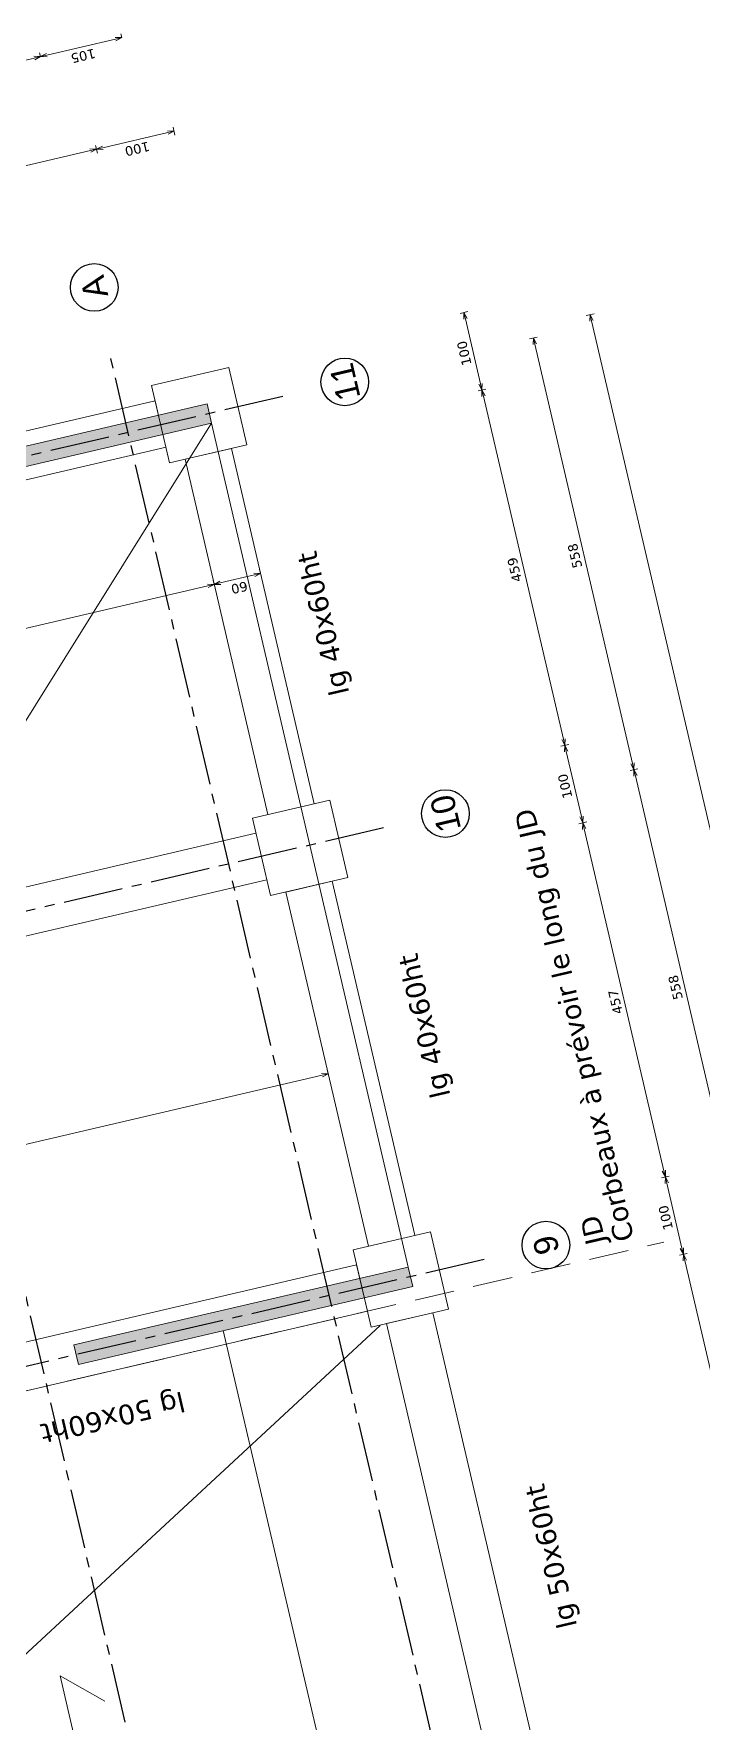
# Model space of a CAD drawing. Header units: metres. Extents: x -49 to 867749, y -579737 to 170817.
# Drawn here: x 596360.85 to 596369.26, y 139772.93 to 139794.17 of the extents above; entities that cross this region are included whole.
import ezdxf
from ezdxf.enums import TextEntityAlignment as Align

# ---------------------------------------------------------------- set-up
doc = ezdxf.new("R2010")
doc.units = ezdxf.units.M
doc.header["$MEASUREMENT"] = 0
doc.header["$PDMODE"] = 3
doc.header["$PDSIZE"] = 0.1
doc.linetypes.add('AXES2', pattern=[1.125, 0.75, -0.125, 0.125, -0.125])
doc.linetypes.add('CACHEX2', pattern=[0.75, 0.5, -0.25])
doc.layers.add('00-AXE-0.00', color=14, linetype='AXES2')
for name, color, linetype, lineweight in [('ACSP - Bois', 47, 'Continuous', 18), ('ACSP - Cotes', 7, 'Continuous', 18), ('ACSP - Dalle', 250, 'Continuous', 18), ('ACSP - Fondations', 7, 'Continuous', 18), ('ACSP - Longrines', 7, 'Continuous', 18)]:
    doc.layers.add(name, color=color, linetype=linetype, lineweight=lineweight)
doc.styles.add('COT', font='verdana.ttf')
doc.styles.add('locaux 100', font='verdana.ttf', dxfattribs={"height": 0.22})
doc.styles.get("Standard").update_dxf_attribs({"font": 'arial.ttf'})
doc.dimstyles.new('COT50', dxfattribs={"dimtxt": 0.12, "dimasz": 0.08, "dimexe": 0.05, "dimexo": 0, "dimgap": 0.05, "dimtad": 1, "dimdec": 0, "dimlfac": 100, "dimzin": 0, "dimdsep": 46, "dimtxsty": 'COT', "dimblk": 'OPEN30', "dimcen": 0.04, "dimdle": 0.05, "dimclrd": 256, "dimclre": 256, "dimclrt": 6, "dimadec": 0, "dimazin": 0, "dimtm": 1e-09, "dimtfac": 1, "dimtdec": 0, "dimtmove": 1, "dimatfit": 0, "dimldrblk": 'OPEN30', "dimfxl": 0.05, "dimfxlon": 1, "dimtolj": 1, "dimtzin": 0, "dimlwd": -1, "dimlwe": -1, "dimarcsym": 0})

# ---------------------------------------------------------------- blocks, each defined once
blk = doc.blocks.new('_Open30')
at = {"color": 0, "linetype": 'ByBlock', "lineweight": -2}
for p, q in [((-1, 0.27), (0, 0)), ((0, 0), (-1, -0.27)), ((0, 0), (-1, 0))]:
    blk.add_line(p, q, dxfattribs=at)
blk = doc.blocks.new('*D967')
at = {"layer": 'ACSP - Cotes', "transparency": 16777216}
for p, q in [((596369.619, 139779.474), (596369.716, 139779.496)), ((596371.272, 139772.6), (596369.685, 139779.407)), ((596371.242, 139772.51), (596371.339, 139772.533))]:
    blk.add_line(p, q, dxfattribs=at)
at = {"layer": 'Defpoints', "color": 0, "transparency": 16777216}
for p in [(596369.667, 139779.485), (596365.075, 139778.415), (596366.698, 139771.451)]:
    blk.add_point(p, dxfattribs=at)
at = {"layer": 'ACSP - Cotes', "transparency": 16777216, "xscale": 0.08, "yscale": 0.08, "zscale": 0.08}
for p, rotation in [((596369.667, 139779.485), 103.1212704001085), ((596371.29, 139772.522), 283.1212704001085)]:
    blk.add_blockref('_Open30', p, dxfattribs=dict(at, rotation=rotation))
at = {"layer": 'ACSP - Cotes', "color": 6, "transparency": 16777216, "insert": (596370.37, 139775.978), "char_height": 0.12, "attachment_point": 5, "rotation": 103.1213, "style": 'COT'}
blk.add_mtext('\\A1;715', dxfattribs=at)
blk = doc.blocks.new('*D968')
at = {"layer": 'ACSP - Cotes', "transparency": 16777216}
for p, q in [((596368.353, 139784.903), (596368.45, 139784.926)), ((596369.649, 139779.563), (596368.42, 139784.837)), ((596369.619, 139779.474), (596369.716, 139779.496))]:
    blk.add_line(p, q, dxfattribs=at)
at = {"layer": 'Defpoints', "color": 0, "transparency": 16777216}
for p in [(596368.402, 139784.915), (596363.809, 139783.844), (596365.075, 139778.415)]:
    blk.add_point(p, dxfattribs=at)
at = {"layer": 'ACSP - Cotes', "transparency": 16777216, "xscale": 0.08, "yscale": 0.08, "zscale": 0.08}
for p, rotation in [((596368.402, 139784.915), 103.1212704001085), ((596369.667, 139779.485), 283.1212704001085)]:
    blk.add_blockref('_Open30', p, dxfattribs=dict(at, rotation=rotation))
at = {"layer": 'ACSP - Cotes', "color": 6, "transparency": 16777216, "insert": (596368.925, 139782.174), "char_height": 0.12, "attachment_point": 5, "rotation": 103.1213, "style": 'COT'}
blk.add_mtext('\\A1;558', dxfattribs=at)
blk = doc.blocks.new('*D946')
at = {"layer": 'ACSP - Cotes', "transparency": 16777216}
for p, q in [((596361.956, 139794.123), (596361.945, 139794.172)), ((596360.934, 139793.885), (596360.922, 139793.933)), ((596361.878, 139794.105), (596361.012, 139793.903))]:
    blk.add_line(p, q, dxfattribs=at)
at = {"layer": 'Defpoints', "color": 0, "transparency": 16777216}
for p in [(596361.956, 139794.123), (596360.934, 139793.885), (596360.934, 139793.885)]:
    blk.add_point(p, dxfattribs=at)
at = {"layer": 'ACSP - Cotes', "transparency": 16777216, "xscale": 0.08, "yscale": 0.08, "zscale": 0.08}
for p, rotation in [((596361.956, 139794.123), 13.12127038304243), ((596360.934, 139793.885), 193.1212703830424)]:
    blk.add_blockref('_Open30', p, dxfattribs=dict(at, rotation=rotation))
at = {"layer": 'ACSP - Cotes', "color": 6, "transparency": 16777216, "insert": (596361.47, 139793.894), "char_height": 0.12, "attachment_point": 5, "rotation": 193.1213, "style": 'COT'}
blk.add_mtext('\\A1;105', dxfattribs=at)
blk = doc.blocks.new('*D969')
at = {"layer": 'ACSP - Cotes', "transparency": 16777216}
for p, q in [((596360.934, 139793.885), (596360.922, 139793.933)), ((596360.856, 139793.866), (596353.485, 139792.148)), ((596353.419, 139792.082), (596353.396, 139792.179))]:
    blk.add_line(p, q, dxfattribs=at)
at = {"layer": 'Defpoints', "color": 0, "transparency": 16777216}
for p in [(596360.934, 139793.885), (596353.408, 139792.13), (596354.266, 139788.448)]:
    blk.add_point(p, dxfattribs=at)
at = {"layer": 'ACSP - Cotes', "transparency": 16777216, "xscale": 0.08, "yscale": 0.08, "zscale": 0.08}
for p, rotation in [((596360.934, 139793.885), 13.12127038304243), ((596353.408, 139792.13), 193.1212703830424)]:
    blk.add_blockref('_Open30', p, dxfattribs=dict(at, rotation=rotation))
at = {"layer": 'ACSP - Cotes', "color": 6, "transparency": 16777216, "insert": (596357.196, 139792.898), "char_height": 0.12, "attachment_point": 5, "rotation": 193.1213, "style": 'COT'}
blk.add_mtext('\\A1;773', dxfattribs=at)
blk = doc.blocks.new('*D950')
at = {"layer": 'ACSP - Cotes', "transparency": 16777216}
for p, q in [((596367.801, 139790.627), (596367.899, 139790.65)), ((596381.445, 139732.315), (596367.868, 139790.561)), ((596381.415, 139732.226), (596381.512, 139732.249))]:
    blk.add_line(p, q, dxfattribs=at)
at = {"layer": 'Defpoints', "color": 0, "transparency": 16777216}
for p in [(596367.391, 139790.532), (596367.85, 139790.639), (596381.005, 139732.13)]:
    blk.add_point(p, dxfattribs=at)
at = {"layer": 'ACSP - Cotes', "transparency": 16777216, "xscale": 0.08, "yscale": 0.08, "zscale": 0.08}
for p, rotation in [((596367.85, 139790.639), 103.1212703830424), ((596381.463, 139732.237), 283.1212703830424)]:
    blk.add_blockref('_Open30', p, dxfattribs=dict(at, rotation=rotation))
at = {"layer": 'ACSP - Cotes', "color": 6, "transparency": 16777216, "insert": (596374.547, 139761.412), "char_height": 0.12, "attachment_point": 5, "rotation": 103.1213, "style": 'COT'}
blk.add_mtext('\\A1;5997', dxfattribs=at)
blk = doc.blocks.new('*D986')
at = {"layer": 'ACSP - Cotes', "transparency": 16777216}
for p, q in [((596350.802, 139777.883), (596364.476, 139781.07)), ((596364.565, 139781.04), (596364.542, 139781.137)), ((596350.735, 139777.816), (596350.712, 139777.913))]:
    blk.add_line(p, q, dxfattribs=at)
at = {"layer": 'Defpoints', "color": 0, "transparency": 16777216}
for p in [(596364.554, 139781.088), (596364.605, 139780.869), (596350.775, 139777.645)]:
    blk.add_point(p, dxfattribs=at)
at = {"layer": 'ACSP - Cotes', "transparency": 16777216, "xscale": 0.08, "yscale": 0.08, "zscale": 0.08}
for p, rotation in [((596364.554, 139781.088), 13.12127038304243), ((596350.724, 139777.865), 193.1212703830424)]:
    blk.add_blockref('_Open30', p, dxfattribs=dict(at, rotation=rotation))
at = {"layer": 'ACSP - Cotes', "color": 6, "transparency": 16777216, "insert": (596357.664, 139779.367), "char_height": 0.12, "attachment_point": 5, "rotation": 193.1213, "style": 'COT'}
blk.add_mtext('\\A1;1420', dxfattribs=at)
blk = doc.blocks.new('*D987')
at = {"layer": 'ACSP - Cotes', "transparency": 16777216}
for p, q in [((596367.087, 139790.333), (596367.185, 139790.355)), ((596368.384, 139784.992), (596367.154, 139790.266)), ((596368.353, 139784.903), (596368.45, 139784.926))]:
    blk.add_line(p, q, dxfattribs=at)
at = {"layer": 'Defpoints', "color": 0, "transparency": 16777216}
for p in [(596367.136, 139790.344), (596362.544, 139789.273), (596363.809, 139783.844)]:
    blk.add_point(p, dxfattribs=at)
at = {"layer": 'ACSP - Cotes', "transparency": 16777216, "xscale": 0.08, "yscale": 0.08, "zscale": 0.08}
for p, rotation in [((596367.136, 139790.344), 103.1212704001085), ((596368.402, 139784.915), 283.1212704001085)]:
    blk.add_blockref('_Open30', p, dxfattribs=dict(at, rotation=rotation))
at = {"layer": 'ACSP - Cotes', "color": 6, "transparency": 16777216, "insert": (596367.659, 139787.604), "char_height": 0.12, "attachment_point": 5, "rotation": 103.1213, "style": 'COT'}
blk.add_mtext('\\A1;558', dxfattribs=at)
blk = doc.blocks.new('*D959')
at = {"layer": 'ACSP - Cotes', "transparency": 16777216}
for p, q in [((596362.535, 139792.929), (596361.717, 139792.738)), ((596362.601, 139792.995), (596362.624, 139792.898)), ((596361.627, 139792.768), (596361.65, 139792.671))]:
    blk.add_line(p, q, dxfattribs=at)
at = {"layer": 'Defpoints', "color": 0, "transparency": 16777216}
for p in [(596362.538, 139793.266), (596361.564, 139793.039), (596361.639, 139792.72)]:
    blk.add_point(p, dxfattribs=at)
at = {"layer": 'ACSP - Cotes', "transparency": 16777216, "xscale": 0.08, "yscale": 0.08, "zscale": 0.08}
for p, rotation in [((596362.613, 139792.947), 13.12127037986355), ((596361.639, 139792.72), 193.1212703798636)]:
    blk.add_blockref('_Open30', p, dxfattribs=dict(at, rotation=rotation))
at = {"layer": 'ACSP - Cotes', "color": 6, "transparency": 16777216, "insert": (596362.151, 139792.724), "char_height": 0.12, "attachment_point": 5, "rotation": 193.1213, "style": 'COT'}
blk.add_mtext('\\A1;100', dxfattribs=at)
blk = doc.blocks.new('*D988')
at = {"layer": 'ACSP - Cotes', "transparency": 16777216}
for p, q in [((596361.561, 139792.702), (596355.821, 139791.364)), ((596361.627, 139792.768), (596361.65, 139792.671)), ((596355.754, 139791.297), (596355.731, 139791.394))]:
    blk.add_line(p, q, dxfattribs=at)
at = {"layer": 'Defpoints', "color": 0, "transparency": 16777216}
for p in [(596361.564, 139793.039), (596355.743, 139791.345), (596356.441, 139788.351)]:
    blk.add_point(p, dxfattribs=at)
at = {"layer": 'ACSP - Cotes', "transparency": 16777216, "xscale": 0.08, "yscale": 0.08, "zscale": 0.08}
for p, rotation in [((596361.639, 139792.72), 13.12127037986355), ((596355.743, 139791.345), 193.1212703798636)]:
    blk.add_blockref('_Open30', p, dxfattribs=dict(at, rotation=rotation))
at = {"layer": 'ACSP - Cotes', "color": 6, "transparency": 16777216, "insert": (596358.716, 139791.923), "char_height": 0.12, "attachment_point": 5, "rotation": 193.1213, "style": 'COT'}
blk.add_mtext('\\A1;605', dxfattribs=at)
blk = doc.blocks.new('*D960')
at = {"layer": 'ACSP - Cotes', "transparency": 16777216}
for p, q in [((596366.31, 139790.676), (596366.213, 139790.653)), ((596366.28, 139790.586), (596366.471, 139789.768)), ((596366.537, 139789.702), (596366.44, 139789.679))]:
    blk.add_line(p, q, dxfattribs=at)
at = {"layer": 'Defpoints', "color": 0, "transparency": 16777216}
for p in [(596366.511, 139790.722), (596366.489, 139789.69), (596366.738, 139789.749)]:
    blk.add_point(p, dxfattribs=at)
at = {"layer": 'ACSP - Cotes', "transparency": 16777216, "xscale": 0.08, "yscale": 0.08, "zscale": 0.08}
for p, rotation in [((596366.262, 139790.664), 103.1212703064924), ((596366.489, 139789.69), 283.1212703064924)]:
    blk.add_blockref('_Open30', p, dxfattribs=dict(at, rotation=rotation))
at = {"layer": 'ACSP - Cotes', "color": 6, "transparency": 16777216, "insert": (596366.266, 139790.152), "char_height": 0.12, "attachment_point": 5, "rotation": 103.1213, "style": 'COT'}
blk.add_mtext('\\A1;100', dxfattribs=at)
blk = doc.blocks.new('*D993')
at = {"layer": 'ACSP - Cotes', "transparency": 16777216}
for p, q in [((596366.537, 139789.702), (596366.44, 139789.679)), ((596366.507, 139789.612), (596367.513, 139785.297)), ((596367.482, 139785.208), (596367.58, 139785.23))]:
    blk.add_line(p, q, dxfattribs=at)
at = {"layer": 'Defpoints', "color": 0, "transparency": 16777216}
for p in [(596366.738, 139789.749), (596367.531, 139785.219), (596363.585, 139784.299)]:
    blk.add_point(p, dxfattribs=at)
at = {"layer": 'ACSP - Cotes', "transparency": 16777216, "xscale": 0.08, "yscale": 0.08, "zscale": 0.08}
for p, rotation in [((596366.489, 139789.69), 103.1212703798635), ((596367.531, 139785.219), 283.1212703798636)]:
    blk.add_blockref('_Open30', p, dxfattribs=dict(at, rotation=rotation))
at = {"layer": 'ACSP - Cotes', "color": 6, "transparency": 16777216, "insert": (596366.9, 139787.429), "char_height": 0.12, "attachment_point": 5, "rotation": 103.1213, "style": 'COT'}
blk.add_mtext('\\A1;459', dxfattribs=at)
blk = doc.blocks.new('*D994')
at = {"layer": 'ACSP - Cotes', "transparency": 16777216}
for p, q in [((596367.482, 139785.208), (596367.58, 139785.23)), ((596367.549, 139785.141), (596367.74, 139784.323)), ((596367.709, 139784.234), (596367.807, 139784.256))]:
    blk.add_line(p, q, dxfattribs=at)
at = {"layer": 'Defpoints', "color": 0, "transparency": 16777216}
for p in [(596363.585, 139784.299), (596367.758, 139784.245), (596363.812, 139783.325)]:
    blk.add_point(p, dxfattribs=at)
at = {"layer": 'ACSP - Cotes', "transparency": 16777216, "xscale": 0.08, "yscale": 0.08, "zscale": 0.08}
for p, rotation in [((596367.531, 139785.219), 103.1212703798635), ((596367.758, 139784.245), 283.1212703798636)]:
    blk.add_blockref('_Open30', p, dxfattribs=dict(at, rotation=rotation))
at = {"layer": 'ACSP - Cotes', "color": 6, "transparency": 16777216, "insert": (596367.535, 139784.706), "char_height": 0.12, "attachment_point": 5, "rotation": 103.1213, "style": 'COT'}
blk.add_mtext('\\A1;100', dxfattribs=at)
blk = doc.blocks.new('*D995')
at = {"layer": 'ACSP - Cotes', "transparency": 16777216}
for p, q in [((596367.709, 139784.234), (596367.807, 139784.256)), ((596367.776, 139784.167), (596368.778, 139779.868)), ((596368.748, 139779.778), (596368.845, 139779.801))]:
    blk.add_line(p, q, dxfattribs=at)
at = {"layer": 'Defpoints', "color": 0, "transparency": 16777216}
for p in [(596363.812, 139783.325), (596368.797, 139779.79), (596364.851, 139778.87)]:
    blk.add_point(p, dxfattribs=at)
at = {"layer": 'ACSP - Cotes', "transparency": 16777216, "xscale": 0.08, "yscale": 0.08, "zscale": 0.08}
for p, rotation in [((596367.758, 139784.245), 103.1212703798635), ((596368.797, 139779.79), 283.1212703798636)]:
    blk.add_blockref('_Open30', p, dxfattribs=dict(at, rotation=rotation))
at = {"layer": 'ACSP - Cotes', "color": 6, "transparency": 16777216, "insert": (596368.169, 139781.992), "char_height": 0.12, "attachment_point": 5, "rotation": 103.1213, "style": 'COT'}
blk.add_mtext('\\A1;457', dxfattribs=at)
blk = doc.blocks.new('*D996')
at = {"layer": 'ACSP - Cotes', "transparency": 16777216}
for p, q in [((596368.748, 139779.778), (596368.845, 139779.801)), ((596368.815, 139779.712), (596369.005, 139778.894)), ((596368.975, 139778.805), (596369.072, 139778.827))]:
    blk.add_line(p, q, dxfattribs=at)
at = {"layer": 'Defpoints', "color": 0, "transparency": 16777216}
for p in [(596364.851, 139778.87), (596369.024, 139778.816), (596365.078, 139777.896)]:
    blk.add_point(p, dxfattribs=at)
at = {"layer": 'ACSP - Cotes', "transparency": 16777216, "xscale": 0.08, "yscale": 0.08, "zscale": 0.08}
for p, rotation in [((596368.797, 139779.79), 103.1212703798635), ((596369.024, 139778.816), 283.1212703798636)]:
    blk.add_blockref('_Open30', p, dxfattribs=dict(at, rotation=rotation))
at = {"layer": 'ACSP - Cotes', "color": 6, "transparency": 16777216, "insert": (596368.801, 139779.277), "char_height": 0.12, "attachment_point": 5, "rotation": 103.1213, "style": 'COT'}
blk.add_mtext('\\A1;100', dxfattribs=at)
blk = doc.blocks.new('*D997')
at = {"layer": 'ACSP - Cotes', "transparency": 16777216}
for p, q in [((596368.975, 139778.805), (596369.072, 139778.827)), ((596369.042, 139778.738), (596370.399, 139772.916)), ((596370.368, 139772.827), (596370.466, 139772.85))]:
    blk.add_line(p, q, dxfattribs=at)
at = {"layer": 'Defpoints', "color": 0, "transparency": 16777216}
for p in [(596365.078, 139777.896), (596370.417, 139772.839), (596366.471, 139771.919)]:
    blk.add_point(p, dxfattribs=at)
at = {"layer": 'ACSP - Cotes', "transparency": 16777216, "xscale": 0.08, "yscale": 0.08, "zscale": 0.08}
for p, rotation in [((596369.024, 139778.816), 103.1212703798635), ((596370.417, 139772.839), 283.1212703798636)]:
    blk.add_blockref('_Open30', p, dxfattribs=dict(at, rotation=rotation))
at = {"layer": 'ACSP - Cotes', "color": 6, "transparency": 16777216, "insert": (596369.611, 139775.802), "char_height": 0.12, "attachment_point": 5, "rotation": 103.1213, "style": 'COT'}
blk.add_mtext('\\A1;614', dxfattribs=at)
blk = doc.blocks.new('*D1022')
at = {"layer": 'ACSP - Cotes', "transparency": 16777216}
for p, q in [((596356.912, 139785.799), (596363.04, 139787.227)), ((596363.118, 139787.245), (596363.107, 139787.294)), ((596356.835, 139785.781), (596356.823, 139785.829))]:
    blk.add_line(p, q, dxfattribs=at)
at = {"layer": 'Defpoints', "color": 0, "transparency": 16777216}
for p in [(596363.118, 139787.245), (596363.118, 139787.245), (596356.835, 139785.781)]:
    blk.add_point(p, dxfattribs=at)
at = {"layer": 'ACSP - Cotes', "transparency": 16777216, "xscale": 0.08, "yscale": 0.08, "zscale": 0.08}
for p, rotation in [((596363.118, 139787.245), 13.12127037986355), ((596356.835, 139785.781), 193.1212703798636)]:
    blk.add_blockref('_Open30', p, dxfattribs=dict(at, rotation=rotation))
at = {"layer": 'ACSP - Cotes', "color": 6, "transparency": 16777216, "insert": (596360.002, 139786.404), "char_height": 0.12, "attachment_point": 5, "rotation": 193.1213, "style": 'COT'}
blk.add_mtext('\\A1;645', dxfattribs=at)
blk = doc.blocks.new('*D1023')
at = {"layer": 'ACSP - Cotes', "transparency": 16777216}
for p, q in [((596363.196, 139787.264), (596363.625, 139787.363)), ((596363.703, 139787.382), (596363.691, 139787.43)), ((596363.118, 139787.245), (596363.107, 139787.294))]:
    blk.add_line(p, q, dxfattribs=at)
at = {"layer": 'Defpoints', "color": 0, "transparency": 16777216}
for p in [(596363.703, 139787.382), (596363.703, 139787.382), (596363.118, 139787.245)]:
    blk.add_point(p, dxfattribs=at)
at = {"layer": 'ACSP - Cotes', "transparency": 16777216, "xscale": 0.08, "yscale": 0.08, "zscale": 0.08}
for p, rotation in [((596363.703, 139787.382), 13.12127037986355), ((596363.118, 139787.245), 193.1212703798636)]:
    blk.add_blockref('_Open30', p, dxfattribs=dict(at, rotation=rotation))
at = {"layer": 'ACSP - Cotes', "color": 6, "transparency": 16777216, "insert": (596363.436, 139787.204), "char_height": 0.12, "attachment_point": 5, "rotation": 193.1213, "style": 'COT'}
blk.add_mtext('\\A1;60', dxfattribs=at)

msp = doc.modelspace()

# ---------------------------------------------------------------- hatches: boundary and pattern name
at = {"layer": 'ACSP - Bois'}
h = msp.add_hatch(dxfattribs=at)
h.set_pattern_fill('TRIANG', color=256, scale=0.2, style=0)
h.set_pattern_definition([(163.12127, (596372.97915, 139635.53859), (-0.054743143, -0.05126586), [0.0375, -0.0375]), (223.12127, (596372.97915, 139635.53859), (0.017025965, -0.073041882), [0.0375, -0.0375]), (103.12127, (596372.95178, 139635.51296), (-0.071769108, 0.021776023), [0.0375, -0.0375])])
h.paths.add_polyline_path([(596358.88, 139788.291), (596358.823, 139788.535), (596363.03, 139789.515), (596363.087, 139789.272)])
h = msp.add_hatch(dxfattribs=at)
h.set_pattern_fill('TRIANG', color=256, scale=0.2, style=0)
h.set_pattern_definition([(163.12127, (596272.664997, 139706.722426), (-0.054743143, -0.05126586), [0.0375, -0.0375]), (223.12127, (596272.664997, 139706.722426), (0.017025965, -0.073041882), [0.0375, -0.0375]), (103.12127, (596272.637625, 139706.696793), (-0.071769108, 0.021776023), [0.0375, -0.0375])])
h.paths.add_polyline_path([(596361.411, 139777.432), (596361.354, 139777.676), (596365.561, 139778.656), (596365.618, 139778.413)])

# ---------------------------------------------------------------- linework, layer by layer
at = {"layer": '00-AXE-0.00'}
for p, q in [((596375.837, 139729.95), (596361.792, 139790.202)), ((596363.984, 139789.609), (596348.086, 139785.904)), ((596372.216, 139729.106), (596358.171, 139789.358)), ((596365.249, 139784.18), (596349.352, 139780.474)), ((596366.515, 139778.75), (596350.618, 139775.045))]:
    msp.add_line(p, q, dxfattribs=at)
at = {"layer": '00-AXE-0.00', "linetype": 'Continuous'}
for centre in [(596361.61, 139790.981), (596361.61, 139790.981), (596364.763, 139789.791), (596366.029, 139784.361), (596367.294, 139778.932)]:
    msp.add_circle(centre, 0.3, dxfattribs=at)
at = {"layer": 'ACSP - Bois'}
msp.add_lwpolyline([(596358.88, 139788.291), (596358.823, 139788.535), (596363.03, 139789.515), (596363.087, 139789.272), (596358.88, 139788.291)], dxfattribs=at)
msp.add_lwpolyline([(596361.411, 139777.432), (596361.354, 139777.676), (596365.561, 139778.656), (596365.618, 139778.413)], close=True, dxfattribs=at)
at = {"layer": 'ACSP - Cotes'}
for points in [[(596358.281, 139781.584), (596363.087, 139789.271)], [(596360.135, 139773.225), (596365.208, 139777.92)], [(596361.181, 139773.514), (596361.426, 139772.462), (596360.92, 139772.776)], [(596361.181, 139773.514), (596361.745, 139773.194)]]:
    msp.add_lwpolyline(points, dxfattribs=at)
at = {"layer": 'ACSP - Dalle'}
for points in [[(596365.561, 139778.656), (596363.087, 139789.272)], [(596364.799, 139771.136), (596363.232, 139777.857)]]:
    msp.add_lwpolyline(points, dxfattribs=at)
at = {"layer": 'ACSP - Fondations'}
for points in [[(596362.558, 139788.774), (596362.331, 139789.748), (596363.305, 139789.975), (596363.532, 139789.001), (596362.558, 139788.774)], [(596363.828, 139783.329), (596363.601, 139784.303), (596364.575, 139784.53), (596364.802, 139783.556), (596363.828, 139783.329)], [(596365.093, 139777.9), (596364.866, 139778.874), (596365.84, 139779.101), (596366.067, 139778.127), (596365.093, 139777.9)]]:
    msp.add_lwpolyline(points, dxfattribs=at)
at = {"layer": 'ACSP - Longrines'}
for p, q in [((596357.749, 139782.739), (596363.645, 139784.114)), ((596357.885, 139782.155), (596363.781, 139783.529))]:
    msp.add_line(p, q, dxfattribs=at)
at = {"layer": 'ACSP - Longrines', "linetype": 'CACHEX2'}
msp.add_line((596350.311, 139774.665), (596368.778, 139778.97), dxfattribs=at)
at = {"layer": 'ACSP - Longrines'}
for points in [[(596362.445, 139789.261), (596362.377, 139789.553), (596356.481, 139788.179), (596356.617, 139787.595), (596362.513, 139788.969)], [(596364.378, 139784.484), (596363.336, 139788.955), (596362.752, 139788.819), (596363.794, 139784.348)], [(596365.644, 139779.055), (596364.605, 139783.51), (596364.021, 139783.374), (596365.059, 139778.919)], [(596359.082, 139777.018), (596359.014, 139777.31), (596364.91, 139778.684), (596365.047, 139778.1), (596359.151, 139776.726)], [(596366.68, 139771.967), (596365.286, 139777.945), (596365.871, 139778.081), (596367.264, 139772.104)]]:
    msp.add_lwpolyline(points, dxfattribs=at)

# ---------------------------------------------------------------- texts
at = {"layer": '00-AXE-0.00'}
for s, p in [('A', (596361.61, 139790.981)), ('A', (596361.61, 139790.981)), ('11', (596364.763, 139789.791)), ('10', (596366.029, 139784.361)), ('9', (596367.294, 139778.932))]:
    msp.add_text(s, height=0.3, rotation=103.1213, dxfattribs=at).set_placement(p, align=Align.MIDDLE_CENTER)
at = {"layer": 'ACSP - Longrines', "style": 'locaux 100'}
for s, rotation, p in [('lg 40x60ht', 103.1213, (596364.82, 139785.878)), ('Corbeaux à prévoir le long du JD', 103.1213, (596368.404, 139779.009)), ('lg 40x60ht', 103.1213, (596366.093, 139780.815)), ('JD', 103.1213, (596368.047, 139778.97)), ('lg 50x60ht', 193.1213, (596362.717, 139777.093)), ('lg 50x60ht', 103.1213, (596367.687, 139774.142))]:
    msp.add_text(s, height=0.25, rotation=rotation, dxfattribs=at).set_placement(p)

# ---------------------------------------------------------------- dimensions: what is measured, and where the dimension line sits
at = {"layer": 'ACSP - Cotes'}
for p1, p2, distance, picture, middle in [((596361.956, 139794.123), (596360.934, 139793.885), 0, '*D946', (596361.47, 139793.894)), ((596362.538, 139793.266), (596361.564, 139793.039), 0.328, '*D959', (596362.151, 139792.724)), ((596366.511, 139790.722), (596366.738, 139789.749), -0.256, '*D960', (596366.266, 139790.152)), ((596381.005, 139732.13), (596367.391, 139790.532), -0.471, '*D950', (596374.547, 139761.412)), ((596350.775, 139777.645), (596364.605, 139780.869), 0.225, '*D986', (596357.664, 139779.367))]:
    dim = msp.add_aligned_dim(p1=p1, p2=p2, distance=distance, dimstyle='COT50', dxfattribs=at)
    dim.commit()
    dim.dimension.update_dxf_attribs({"geometry": picture, "text_midpoint": middle})
for base, p1, p2, angle, picture, middle in [((596353.408, 139792.13), (596360.934, 139793.885), (596354.266, 139788.448), 13.1213, '*D969', (596357.196, 139792.898)), ((596355.743, 139791.345), (596361.564, 139793.039), (596356.441, 139788.351), 13.1213, '*D988', (596358.716, 139791.923)), ((596367.1361, 139790.344), (596363.8094, 139783.844), (596362.5438, 139789.2735), 283.1213, '*D987', (596367.6591, 139787.6036)), ((596367.531, 139785.219), (596366.738, 139789.749), (596363.585, 139784.299), 103.1213, '*D993', (596366.9, 139787.429)), ((596363.703, 139787.382), (596363.118, 139787.245), (596363.703, 139787.382), 193.1213, '*D1023', (596363.436, 139787.204)), ((596363.118, 139787.245), (596356.835, 139785.781), (596363.118, 139787.245), 193.1213, '*D1022', (596360.002, 139786.404)), ((596367.758, 139784.245), (596363.585, 139784.299), (596363.812, 139783.325), 103.1213, '*D994', (596367.535, 139784.706)), ((596368.401705, 139784.914512), (596365.074965, 139778.414597), (596363.809368, 139783.844044), 283.12127, '*D968', (596368.924706, 139782.174195)), ((596368.797, 139779.79), (596363.812, 139783.325), (596364.851, 139778.87), 103.1213, '*D995', (596368.169, 139781.992)), ((596369.024, 139778.816), (596364.851, 139778.87), (596365.078, 139777.896), 103.1213, '*D996', (596368.801, 139779.277)), ((596369.667, 139779.485), (596366.698, 139771.451), (596365.075, 139778.415), 283.1213, '*D967', (596370.37, 139775.978)), ((596370.417, 139772.839), (596365.078, 139777.896), (596366.471, 139771.919), 103.1213, '*D997', (596369.611, 139775.802))]:
    dim = msp.add_linear_dim(base=base, p1=p1, p2=p2, angle=angle, dimstyle='COT50', dxfattribs=at)
    dim.commit()
    dim.dimension.update_dxf_attribs({"geometry": picture, "text_midpoint": middle})

doc.saveas('drawing.dxf')
